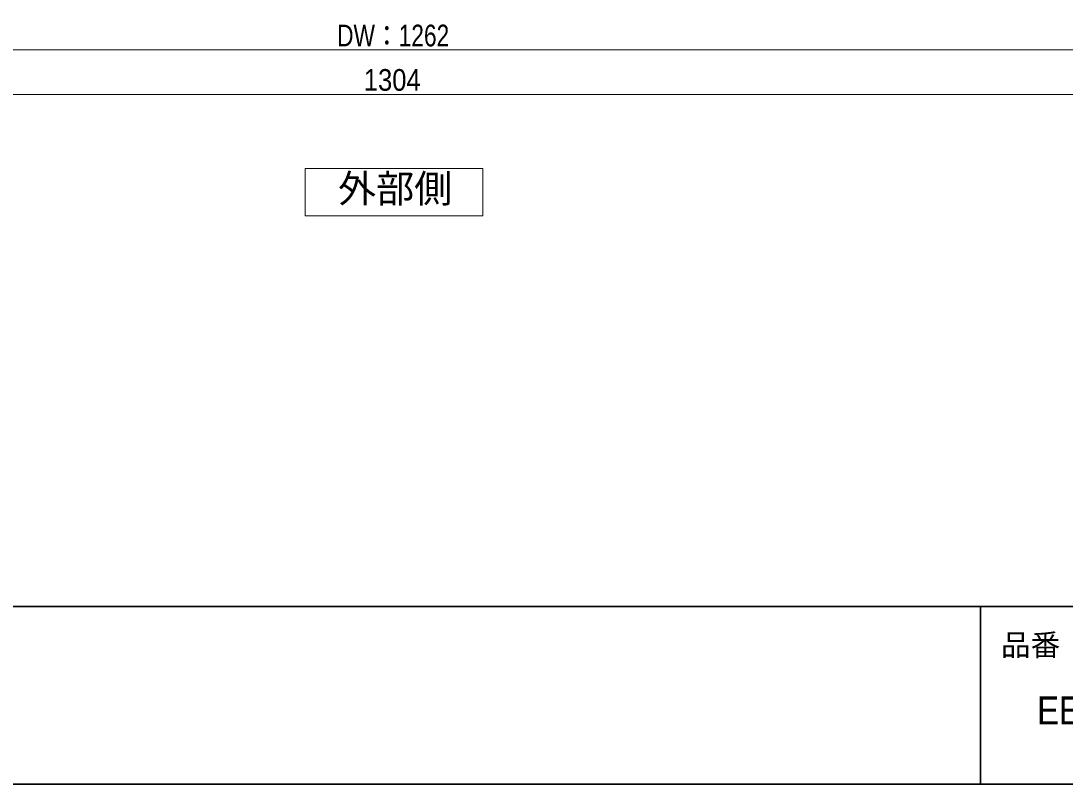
# Model space of a CAD drawing. Units: millimetres, scale not verified. Extents: x -606 to 606, y -304 to 304.
# Drawn here: x -230.8 to -54.4, y -277 to -148.1 of the extents above; entities that cross this region are included whole.
import ezdxf
from ezdxf.enums import TextEntityAlignment as Align

# ---------------------------------------------------------------- set-up
doc = ezdxf.new("R2010")
doc.units = ezdxf.units.MM
doc.header["$LTSCALE"] = 2
for name, color, linetype, lineweight in [('0-0_1図面枠', 7, 'Continuous', 20), ('0-2_2寸法-3', 7, 'Continuous', 15), ('0-3_2寸法-1', 7, 'Continuous', 15)]:
    doc.layers.add(name, color=color, linetype=linetype, lineweight=lineweight)
doc.styles.add('ＭＳ Ｐゴシック', font='')
doc.styles.get('ＭＳ Ｐゴシック').set_extended_font_data('MS PGothic')

# ---------------------------------------------------------------- blocks, each defined once
blk = doc.blocks.new('グループ-2')
at = {"layer": '0-0_1図面枠', "lineweight": 35}
for p, q in [((-800, -494), (800, -494)), ((220, -494), (220, -554))]:
    blk.add_line(p, q, dxfattribs=at)
blk.add_lwpolyline([(-800, 554), (800, 554), (800, -554), (-800, -554)], close=True, dxfattribs=at)
blk = doc.blocks.new('図面枠')
at = {"layer": '0-0_1図面枠'}
blk.add_blockref('グループ-2', (0, 0), dxfattribs=at)
at = {"layer": '0-0_1図面枠', "style": 'ＭＳ Ｐゴシック'}
blk.add_text('品番', height=7.331, dxfattribs=at).set_placement((226.965, -512.842), align=Align.BOTTOM_LEFT)
blk = doc.blocks.new('グループ-21')
at = {"layer": '0-2_2寸法-3'}
blk.add_lwpolyline([(-8, -346), (52, -346), (52, -362), (-8, -362)], close=True, dxfattribs=at)
at = {"layer": '0-2_2寸法-3', "style": 'ＭＳ Ｐゴシック'}
blk.add_text('外部側', height=9.428, dxfattribs=at).set_placement((3.104, -360.359), align=Align.BOTTOM_LEFT)

msp = doc.modelspace()

# ---------------------------------------------------------------- linework, layer by layer
at = {"layer": '0-3_2寸法-1'}
for p, q in [((2.75, -153), (-338.249, -153)), ((23.75, -160.5), (-359.249, -160.5))]:
    msp.add_line(p, q, dxfattribs=at)

# ---------------------------------------------------------------- block references
at = {"layer": '0-0_1図面枠', "xscale": 0.5, "yscale": 0.5}
msp.add_blockref('図面枠', (-178.75, 0), dxfattribs=at)
at = {"layer": '0-2_2寸法-3', "xscale": 0.5, "yscale": 0.5}
msp.add_blockref('グループ-21', (-178.75, 0), dxfattribs=at)

# ---------------------------------------------------------------- texts
at = {"layer": '0-0_1図面枠', "style": 'ＭＳ Ｐゴシック', "width": 0.9}
msp.add_text('EEBBBBA00L_Y', height=4.717, dxfattribs=at).set_placement((-59.172, -268.326), align=Align.BOTTOM_LEFT)
at = {"layer": '0-3_2寸法-1', "style": 'ＭＳ Ｐゴシック'}
for s, width, p in [('DW：1262', 0.8, (-177.357, -153.496)), ('1304', 0.9, (-172.851, -160.996))]:
    msp.add_text(s, height=3.666, dxfattribs=dict(at, width=width)).set_placement(p, align=Align.BOTTOM_LEFT)

doc.saveas('drawing.dxf')
